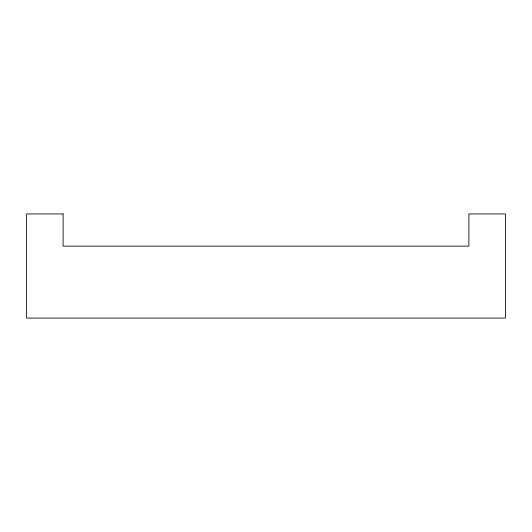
<?xml version="1.0" encoding="UTF-8"?>
<svg xmlns="http://www.w3.org/2000/svg" width="532" height="532" viewBox="0 0 532 532"><rect width="100%" height="100%" fill="white"/><g stroke="black" fill="none" stroke-linecap="round" stroke-linejoin="round"><path stroke-width="0.8" d="M63.102 213.93L26.6 213.93L26.6 318.07L505.4 318.07L505.4 213.93L468.898 213.93L468.898 246.136L63.102 246.136L63.102 213.93"/></g></svg>
